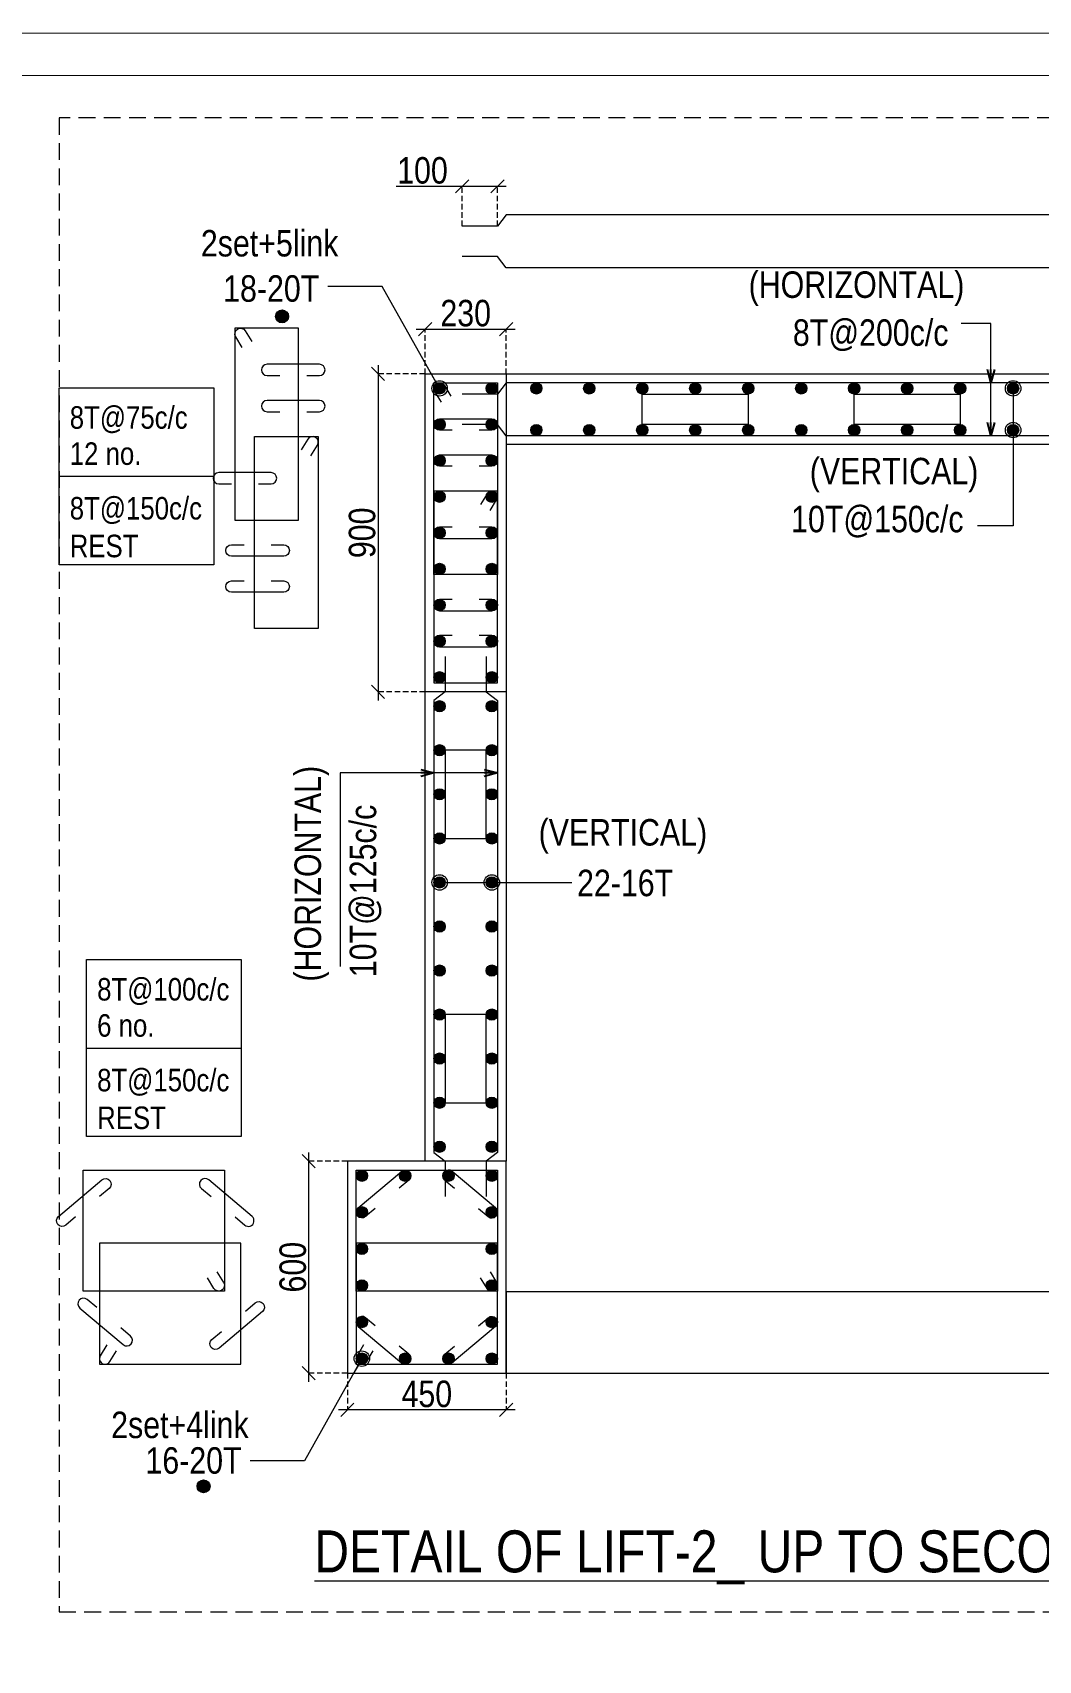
# Model space of a CAD drawing. Header units: millimetres. Extents: x 1112055 to 3390982, y -148532 to 766891.
# Drawn here: x 2622871 to 2634264, y 366004 to 384443 of the extents above; entities that cross this region are included whole.
import ezdxf

# ---------------------------------------------------------------- set-up
doc = ezdxf.new("R2010")
doc.units = ezdxf.units.MM
doc.header["$PDMODE"] = 35
doc.header["$PDSIZE"] = -25
doc.linetypes.add('DASHED2', pattern=[0.375, 0.25, -0.125])
doc.linetypes.add('Hidden', pattern=[9.525, 6.35, -3.175])
for name, color, linetype, lineweight in [('B COL. SIZE DIM', 220, 'Continuous', 25), ('B COLUMN', 1, 'Hidden', 9), ('B P.C.C', 251, 'Continuous', 0), ('B STEEL', 34, 'Continuous', 15), ('B STEEL TEXT', 7, 'Continuous', 15), ('B TITLE BLOCK', 250, 'Continuous', 0)]:
    doc.layers.add(name, color=color, linetype=linetype, lineweight=lineweight)
doc.styles.add('ARIAL', font='arial.ttf')
doc.styles.add('dim inside', font='romans.shx', dxfattribs={"width": 0.8, "height": 125})
doc.styles.add('SWINC', font='swissc.ttf')
doc.dimstyles.new('DIM 1', dxfattribs={"dimscale": 0, "dimtxt": 230, "dimasz": 150, "dimexe": 0.18, "dimexo": 0.0625, "dimgap": 0.5, "dimtad": 1, "dimdec": 0, "dimzin": 0, "dimdsep": 46, "dimtxsty": 'ARIAL', "dimblk": 'OBLIQUE', "dimcen": 6, "dimse1": 1, "dimse2": 1, "dimclrd": 256, "dimclrt": 256, "dimadec": 0, "dimazin": 2, "dimtfac": 0.75, "dimtdec": 0, "dimtix": 1, "dimtofl": 0, "dimtmove": 1, "dimatfit": 3, "dimldrblk": 'OPEN30', "dimfxl": 0.18, "dimfrac": 1, "dimtolj": 1, "dimtzin": 0, "dimlwd": -1, "dimarcsym": 0})
doc.dimstyles.new('dim inside', dxfattribs={"dimtxt": 125, "dimasz": 100, "dimexe": 0, "dimexo": 0, "dimgap": 10, "dimtad": 0, "dimdec": 0, "dimzin": 0, "dimdsep": 46, "dimtxsty": 'dim inside', "dimblk": 'SMALL', "dimcen": 0.09, "dimadec": 0, "dimazin": 0, "dimtfac": 1, "dimtdec": 0, "dimtofl": 0, "dimtmove": 0, "dimatfit": 3, "dimfxl": 1, "dimtolj": 1, "dimtzin": 0, "dimarcsym": 2})

# ---------------------------------------------------------------- blocks, each defined once
blk = doc.blocks.new('_Oblique')
at = {"color": 0, "linetype": 'ByBlock', "lineweight": -2}
blk.add_line((-0.5, -0.5), (0.5, 0.5), dxfattribs=at)
blk = doc.blocks.new('*D1513')
at = {"layer": 'B COL. SIZE DIM', "color": 250, "lineweight": 9, "ltscale": 250, "transparency": 16777216}
blk.add_line((2627217, 381084), (2628337, 381084), dxfattribs=at)
at = {"layer": 'B COL. SIZE DIM', "color": 250, "linetype": 'DASHED2', "lineweight": 9, "ltscale": 250, "transparency": 16777216}
for p, q in [((2627317, 380576), (2627317, 381084)), ((2628237, 380576), (2628237, 381084))]:
    blk.add_line(p, q, dxfattribs=at)
at = {"layer": 'Defpoints', "color": 0, "ltscale": 250, "transparency": 16777216}
for p in [(2628237, 381084), (2627317, 380576), (2628237, 380576)]:
    blk.add_point(p, dxfattribs=at)
at = {"layer": 'B COL. SIZE DIM', "color": 250, "lineweight": 9, "ltscale": 250, "transparency": 16777216, "xscale": 150, "yscale": 150, "zscale": 150, "rotation": 180}
blk.add_blockref('_Oblique', (2627317, 381084), dxfattribs=at)
at = {"layer": 'B COL. SIZE DIM', "color": 250, "lineweight": 9, "ltscale": 250, "transparency": 16777216, "xscale": 150, "yscale": 150, "zscale": 150}
blk.add_blockref('_Oblique', (2628237, 381084), dxfattribs=at)
at = {"layer": 'B COL. SIZE DIM', "color": 6, "ltscale": 250, "transparency": 16777216, "insert": (2627777, 381263), "char_height": 300, "attachment_point": 5, "style": 'SWINC'}
blk.add_mtext('\\A1;230', dxfattribs=at)
blk = doc.blocks.new('*D1521')
at = {"layer": 'B COL. SIZE DIM', "color": 250, "lineweight": 9, "ltscale": 250, "transparency": 16777216}
blk.add_line((2626784, 380676), (2626784, 376876), dxfattribs=at)
at = {"layer": 'B COL. SIZE DIM', "color": 250, "linetype": 'DASHED2', "lineweight": 9, "ltscale": 250, "transparency": 16777216}
for p, q in [((2627317, 380576), (2626784, 380576)), ((2627317, 376976), (2626784, 376976))]:
    blk.add_line(p, q, dxfattribs=at)
at = {"layer": 'Defpoints', "color": 0, "ltscale": 250, "transparency": 16777216}
for p in [(2627317, 380576), (2626784, 376976), (2627317, 376976)]:
    blk.add_point(p, dxfattribs=at)
at = {"layer": 'B COL. SIZE DIM', "color": 250, "lineweight": 9, "ltscale": 250, "transparency": 16777216, "xscale": 150, "yscale": 150, "zscale": 150}
for p, rotation in [((2626784, 380576), 90), ((2626784, 376976), 270)]:
    blk.add_blockref('_Oblique', p, dxfattribs=dict(at, rotation=rotation))
at = {"layer": 'B COL. SIZE DIM', "color": 6, "ltscale": 250, "transparency": 16777216, "insert": (2626605, 378776), "char_height": 300, "attachment_point": 5, "rotation": 90, "style": 'SWINC'}
blk.add_mtext('\\A1;900', dxfattribs=at)
blk = doc.blocks.new('*D1559')
at = {"layer": 'B COL. SIZE DIM', "color": 250, "linetype": 'DASHED2', "lineweight": 9, "ltscale": 250, "transparency": 16777216}
for p, q in [((2626437, 369258), (2626437, 368842)), ((2628237, 369258), (2628237, 368842))]:
    blk.add_line(p, q, dxfattribs=at)
at = {"layer": 'B COL. SIZE DIM', "color": 250, "lineweight": 9, "ltscale": 250, "transparency": 16777216}
blk.add_line((2628337, 368842), (2626337, 368842), dxfattribs=at)
at = {"layer": 'Defpoints', "color": 0, "ltscale": 250, "transparency": 16777216}
for p in [(2626437, 369258), (2628237, 369258), (2626437, 368842)]:
    blk.add_point(p, dxfattribs=at)
at = {"layer": 'B COL. SIZE DIM', "color": 250, "lineweight": 9, "ltscale": 250, "transparency": 16777216, "xscale": 150, "yscale": 150, "zscale": 150, "rotation": 180}
blk.add_blockref('_Oblique', (2626437, 368842), dxfattribs=at)
at = {"layer": 'B COL. SIZE DIM', "color": 250, "lineweight": 9, "ltscale": 250, "transparency": 16777216, "xscale": 150, "yscale": 150, "zscale": 150}
blk.add_blockref('_Oblique', (2628237, 368842), dxfattribs=at)
at = {"layer": 'B COL. SIZE DIM', "color": 6, "ltscale": 250, "transparency": 16777216, "insert": (2627337, 369021), "char_height": 300, "attachment_point": 5, "style": 'SWINC'}
blk.add_mtext('\\A1;450', dxfattribs=at)
blk = doc.blocks.new('*D1560')
at = {"layer": 'B COL. SIZE DIM', "color": 250, "lineweight": 9, "ltscale": 250, "transparency": 16777216}
blk.add_line((2625999, 369158), (2625999, 371758), dxfattribs=at)
at = {"layer": 'B COL. SIZE DIM', "color": 250, "linetype": 'DASHED2', "lineweight": 9, "ltscale": 250, "transparency": 16777216}
for p, q in [((2626437, 371658), (2625999, 371658)), ((2626437, 369258), (2625999, 369258))]:
    blk.add_line(p, q, dxfattribs=at)
at = {"layer": 'Defpoints', "color": 0, "lineweight": 30, "ltscale": 250, "transparency": 16777216}
for p in [(2625999, 371658), (2626437, 371658), (2626437, 369258)]:
    blk.add_point(p, dxfattribs=at)
at = {"layer": 'B COL. SIZE DIM', "color": 250, "lineweight": 9, "ltscale": 250, "transparency": 16777216, "xscale": 150, "yscale": 150, "zscale": 150}
for p, rotation in [((2625999, 371658), 90), ((2625999, 369258), 270)]:
    blk.add_blockref('_Oblique', p, dxfattribs=dict(at, rotation=rotation))
at = {"layer": 'B COL. SIZE DIM', "color": 6, "ltscale": 250, "transparency": 16777216, "insert": (2625820, 370458), "char_height": 300, "attachment_point": 5, "rotation": 90, "style": 'SWINC'}
blk.add_mtext('\\A1;600', dxfattribs=at)
blk = doc.blocks.new('_Open30')
at = {"color": 0, "linetype": 'ByBlock', "lineweight": -2}
for p, q in [((-1, 0.27), (0, 0)), ((0, 0), (-1, -0.27)), ((0, 0), (-1, 0))]:
    blk.add_line(p, q, dxfattribs=at)
blk = doc.blocks.new('*D1514')
at = {"layer": 'B COL. SIZE DIM', "color": 250, "lineweight": 9, "ltscale": 250, "transparency": 16777216}
for p, q in [((2627737, 382701), (2626990, 382701)), ((2628237, 382701), (2627737, 382701))]:
    blk.add_line(p, q, dxfattribs=at)
at = {"layer": 'B COL. SIZE DIM', "color": 250, "linetype": 'DASHED2', "lineweight": 9, "ltscale": 250, "transparency": 16777216}
for p, q in [((2627737, 382251), (2627737, 382701)), ((2628137, 382251), (2628137, 382701))]:
    blk.add_line(p, q, dxfattribs=at)
at = {"layer": 'Defpoints', "color": 0, "ltscale": 250, "transparency": 16777216}
for p in [(2627737, 382701), (2627737, 382251), (2628137, 382251)]:
    blk.add_point(p, dxfattribs=at)
at = {"layer": 'B COL. SIZE DIM', "color": 250, "lineweight": 9, "ltscale": 250, "transparency": 16777216, "xscale": 150, "yscale": 150, "zscale": 150, "rotation": 180}
blk.add_blockref('_Oblique', (2627737, 382701), dxfattribs=at)
at = {"layer": 'B COL. SIZE DIM', "color": 250, "lineweight": 9, "ltscale": 250, "transparency": 16777216, "xscale": 150, "yscale": 150, "zscale": 150}
blk.add_blockref('_Oblique', (2628137, 382701), dxfattribs=at)
at = {"layer": 'B COL. SIZE DIM', "color": 6, "ltscale": 250, "transparency": 16777216, "insert": (2627288, 382880), "char_height": 300, "attachment_point": 5, "style": 'SWINC'}
blk.add_mtext('\\A1;100', dxfattribs=at)

msp = doc.modelspace()

# ---------------------------------------------------------------- hatches: boundary and pattern name
at = {"layer": 'B STEEL', "lineweight": 13}
h = msp.add_hatch(color=256, dxfattribs=at)
h.dxf.hatch_style = 1
edge = h.paths.add_edge_path()
edge.add_arc((2625697.6, 381227.8), 73.3, 0, 360)
at = {"layer": 'B STEEL', "lineweight": 9, "ltscale": 0.5}
h = msp.add_hatch(color=34, dxfattribs=at)
edge = h.paths.add_edge_path()
edge.add_arc((2627481.4, 380412.2), 64, 360, 720, ccw=False)
h = msp.add_hatch(color=34, dxfattribs=at)
edge = h.paths.add_edge_path()
edge.add_arc((2628073.3, 380412.2), 64, -180, 180)
h = msp.add_hatch(color=34, dxfattribs=at)
edge = h.paths.add_edge_path()
edge.add_arc((2628577.4, 380412.2), 64, -180, 180)
h = msp.add_hatch(color=34, dxfattribs=at)
edge = h.paths.add_edge_path()
edge.add_arc((2629177.4, 380412.2), 64, -180, 180)
h = msp.add_hatch(color=34, dxfattribs=at)
edge = h.paths.add_edge_path()
edge.add_arc((2629777.4, 380412.2), 64, -180, 180)
h = msp.add_hatch(color=34, dxfattribs=at)
edge = h.paths.add_edge_path()
edge.add_arc((2630377.4, 380412.2), 64, -180, 180)
h = msp.add_hatch(color=34, dxfattribs=at)
edge = h.paths.add_edge_path()
edge.add_arc((2630977.4, 380412.2), 64, -180, 180)
h = msp.add_hatch(color=34, dxfattribs=at)
edge = h.paths.add_edge_path()
edge.add_arc((2631577.4, 380412.2), 64, -180, 180)
h = msp.add_hatch(color=34, dxfattribs=at)
edge = h.paths.add_edge_path()
edge.add_arc((2632177.4, 380412.2), 64, 0, 360, ccw=False)
h = msp.add_hatch(color=34, dxfattribs=at)
edge = h.paths.add_edge_path()
edge.add_arc((2632777.4, 380412.2), 64, -180, 180)
h = msp.add_hatch(color=34, dxfattribs=at)
edge = h.paths.add_edge_path()
edge.add_arc((2633377.4, 380412.2), 64, -180, 180)
h = msp.add_hatch(color=34, dxfattribs=at)
edge = h.paths.add_edge_path()
edge.add_arc((2633977.4, 380412.2), 64, 0, 360, ccw=False)
at = {"layer": 'B STEEL', "lineweight": 30}
h = msp.add_hatch(color=34, dxfattribs=at)
edge = h.paths.add_edge_path()
edge.add_arc((2627481.4, 380003.2), 64, -180, 180)
h = msp.add_hatch(color=34, dxfattribs=at)
edge = h.paths.add_edge_path()
edge.add_arc((2628073.3, 380003.2), 64, -180, 180)
at = {"layer": 'B STEEL', "lineweight": 9, "ltscale": 0.5}
h = msp.add_hatch(color=34, dxfattribs=at)
edge = h.paths.add_edge_path()
edge.add_arc((2628577.4, 379940.2), 64, -180, 180)
h = msp.add_hatch(color=34, dxfattribs=at)
edge = h.paths.add_edge_path()
edge.add_arc((2629177.4, 379940.2), 64, -180, 180)
h = msp.add_hatch(color=34, dxfattribs=at)
edge = h.paths.add_edge_path()
edge.add_arc((2629777.4, 379940.2), 64, -180, 180)
h = msp.add_hatch(color=34, dxfattribs=at)
edge = h.paths.add_edge_path()
edge.add_arc((2630377.4, 379940.2), 64, -180, 180)
h = msp.add_hatch(color=34, dxfattribs=at)
edge = h.paths.add_edge_path()
edge.add_arc((2630977.4, 379940.2), 64, -180, 180)
h = msp.add_hatch(color=34, dxfattribs=at)
edge = h.paths.add_edge_path()
edge.add_arc((2631577.4, 379940.2), 64, -180, 180)
h = msp.add_hatch(color=34, dxfattribs=at)
edge = h.paths.add_edge_path()
edge.add_arc((2632177.4, 379940.2), 64, 0, 360, ccw=False)
h = msp.add_hatch(color=34, dxfattribs=at)
edge = h.paths.add_edge_path()
edge.add_arc((2632777.4, 379940.2), 64, -180, 180)
h = msp.add_hatch(color=34, dxfattribs=at)
edge = h.paths.add_edge_path()
edge.add_arc((2633377.4, 379940.2), 64, -180, 180)
h = msp.add_hatch(color=34, dxfattribs=at)
edge = h.paths.add_edge_path()
edge.add_arc((2633977.4, 379940.2), 64, 0, 360, ccw=False)
at = {"layer": 'B STEEL', "lineweight": 30}
h = msp.add_hatch(color=34, dxfattribs=at)
edge = h.paths.add_edge_path()
edge.add_arc((2627481.4, 379594.2), 64, -180, 180)
h = msp.add_hatch(color=34, dxfattribs=at)
edge = h.paths.add_edge_path()
edge.add_arc((2628073.3, 379594.2), 64, -180, 180)
h = msp.add_hatch(color=34, dxfattribs=at)
edge = h.paths.add_edge_path()
edge.add_arc((2627481.4, 379185.2), 64, -180, 180)
h = msp.add_hatch(color=34, dxfattribs=at)
edge = h.paths.add_edge_path()
edge.add_arc((2628073.3, 379185.2), 64, -180, 180)
h = msp.add_hatch(color=34, dxfattribs=at)
edge = h.paths.add_edge_path()
edge.add_arc((2627481.4, 378776.2), 64, -180, 180)
h = msp.add_hatch(color=34, dxfattribs=at)
edge = h.paths.add_edge_path()
edge.add_arc((2628073.3, 378776.2), 64, -180, 180)
h = msp.add_hatch(color=34, dxfattribs=at)
edge = h.paths.add_edge_path()
edge.add_arc((2627481.4, 378367.2), 64, -180, 180)
h = msp.add_hatch(color=34, dxfattribs=at)
edge = h.paths.add_edge_path()
edge.add_arc((2628073.3, 378367.2), 64, -180, 180)
h = msp.add_hatch(color=34, dxfattribs=at)
edge = h.paths.add_edge_path()
edge.add_arc((2627481.4, 377958.2), 64, -180, 180)
h = msp.add_hatch(color=34, dxfattribs=at)
edge = h.paths.add_edge_path()
edge.add_arc((2628073.3, 377958.2), 64, -180, 180)
h = msp.add_hatch(color=34, dxfattribs=at)
edge = h.paths.add_edge_path()
edge.add_arc((2627481.4, 377549.2), 64, -180, 180)
h = msp.add_hatch(color=34, dxfattribs=at)
edge = h.paths.add_edge_path()
edge.add_arc((2628073.3, 377549.2), 64, -180, 180)
at = {"layer": 'B STEEL', "lineweight": 9, "ltscale": 0.5}
h = msp.add_hatch(color=34, dxfattribs=at)
edge = h.paths.add_edge_path()
edge.add_arc((2627481.4, 377140.2), 64, -360, 0)
h = msp.add_hatch(color=34, dxfattribs=at)
edge = h.paths.add_edge_path()
edge.add_arc((2628073.3, 377140.2), 64, 180, 540, ccw=False)
h = msp.add_hatch(color=34, dxfattribs=at)
edge = h.paths.add_edge_path()
edge.add_arc((2627481.4, 376812.2), 64, -360, 0)
h = msp.add_hatch(color=34, dxfattribs=at)
edge = h.paths.add_edge_path()
edge.add_arc((2628073.3, 376812.2), 64, 180, 540, ccw=False)
h = msp.add_hatch(color=34, dxfattribs=at)
edge = h.paths.add_edge_path()
edge.add_arc((2627481.4, 376313.2), 64, -360, 0)
h = msp.add_hatch(color=34, dxfattribs=at)
edge = h.paths.add_edge_path()
edge.add_arc((2628073.3, 376313.2), 64, 180, 540, ccw=False)
h = msp.add_hatch(color=34, dxfattribs=at)
edge = h.paths.add_edge_path()
edge.add_arc((2627481.4, 375814.2), 64, -360, 0)
h = msp.add_hatch(color=34, dxfattribs=at)
edge = h.paths.add_edge_path()
edge.add_arc((2628073.3, 375814.2), 64, 180, 540, ccw=False)
h = msp.add_hatch(color=34, dxfattribs=at)
edge = h.paths.add_edge_path()
edge.add_arc((2627481.4, 375315.2), 64, -360, 0)
h = msp.add_hatch(color=34, dxfattribs=at)
edge = h.paths.add_edge_path()
edge.add_arc((2628073.3, 375315.2), 64, 180, 540, ccw=False)
h = msp.add_hatch(color=34, dxfattribs=at)
edge = h.paths.add_edge_path()
edge.add_arc((2627481.4, 374816.2), 64, -360, 0)
h = msp.add_hatch(color=34, dxfattribs=at)
edge = h.paths.add_edge_path()
edge.add_arc((2628073.3, 374816.2), 64, 180, 540, ccw=False)
h = msp.add_hatch(color=34, dxfattribs=at)
edge = h.paths.add_edge_path()
edge.add_arc((2627481.4, 374317.2), 64, -360, 0)
h = msp.add_hatch(color=34, dxfattribs=at)
edge = h.paths.add_edge_path()
edge.add_arc((2628073.3, 374317.2), 64, 180, 540, ccw=False)
h = msp.add_hatch(color=34, dxfattribs=at)
edge = h.paths.add_edge_path()
edge.add_arc((2627481.4, 373818.2), 64, -360, 0)
h = msp.add_hatch(color=34, dxfattribs=at)
edge = h.paths.add_edge_path()
edge.add_arc((2628073.3, 373818.2), 64, 180, 540, ccw=False)
h = msp.add_hatch(color=34, dxfattribs=at)
edge = h.paths.add_edge_path()
edge.add_arc((2627481.4, 373319.2), 64, -360, 0)
h = msp.add_hatch(color=34, dxfattribs=at)
edge = h.paths.add_edge_path()
edge.add_arc((2628073.3, 373319.2), 64, 180, 540, ccw=False)
h = msp.add_hatch(color=34, dxfattribs=at)
edge = h.paths.add_edge_path()
edge.add_arc((2627481.4, 372820.2), 64, -360, 0)
h = msp.add_hatch(color=34, dxfattribs=at)
edge = h.paths.add_edge_path()
edge.add_arc((2628073.3, 372820.2), 64, 180, 540, ccw=False)
h = msp.add_hatch(color=34, dxfattribs=at)
edge = h.paths.add_edge_path()
edge.add_arc((2627481.4, 372321.2), 64, -360, 0)
h = msp.add_hatch(color=34, dxfattribs=at)
edge = h.paths.add_edge_path()
edge.add_arc((2628073.3, 372321.2), 64, 180, 540, ccw=False)
h = msp.add_hatch(color=34, dxfattribs=at)
edge = h.paths.add_edge_path()
edge.add_arc((2627481.4, 371822.2), 64, 0, 360, ccw=False)
h = msp.add_hatch(color=34, dxfattribs=at)
edge = h.paths.add_edge_path()
edge.add_arc((2628073.3, 371822.2), 64, -540, -180)
h = msp.add_hatch(color=34, dxfattribs=at)
edge = h.paths.add_edge_path()
edge.add_arc((2626601.4, 371494.1), 64, 0, 360, ccw=False)
h = msp.add_hatch(color=34, dxfattribs=at)
edge = h.paths.add_edge_path()
edge.add_arc((2627092, 371494.1), 64, 0, 360, ccw=False)
h = msp.add_hatch(color=34, dxfattribs=at)
edge = h.paths.add_edge_path()
edge.add_arc((2627582.7, 371494.1), 64, 0, 360, ccw=False)
h = msp.add_hatch(color=34, dxfattribs=at)
edge = h.paths.add_edge_path()
edge.add_arc((2628073.3, 371494.1), 64, -540, -180)
h = msp.add_hatch(color=34, dxfattribs=at)
edge = h.paths.add_edge_path()
edge.add_arc((2626601.4, 371079.8), 64, 0, 360, ccw=False)
h = msp.add_hatch(color=34, dxfattribs=at)
edge = h.paths.add_edge_path()
edge.add_arc((2628073.3, 371079.8), 64, -540, -180)
h = msp.add_hatch(color=34, dxfattribs=at)
edge = h.paths.add_edge_path()
edge.add_arc((2626601.4, 370665.4), 64, 0, 360, ccw=False)
h = msp.add_hatch(color=34, dxfattribs=at)
edge = h.paths.add_edge_path()
edge.add_arc((2628073.3, 370665.4), 64, -540, -180)
h = msp.add_hatch(color=34, dxfattribs=at)
edge = h.paths.add_edge_path()
edge.add_arc((2626601.4, 370251), 64, 0, 360, ccw=False)
h = msp.add_hatch(color=34, dxfattribs=at)
edge = h.paths.add_edge_path()
edge.add_arc((2628073.3, 370251), 64, -540, -180)
h = msp.add_hatch(color=34, dxfattribs=at)
edge = h.paths.add_edge_path()
edge.add_arc((2626601.4, 369836.6), 64, 0, 360, ccw=False)
h = msp.add_hatch(color=34, dxfattribs=at)
edge = h.paths.add_edge_path()
edge.add_arc((2628073.3, 369836.6), 64, -540, -180)
h = msp.add_hatch(color=34, dxfattribs=at)
edge = h.paths.add_edge_path()
edge.add_arc((2626601.4, 369422.2), 64, -360, 0)
h = msp.add_hatch(color=34, dxfattribs=at)
edge = h.paths.add_edge_path()
edge.add_arc((2627092, 369422.2), 64, -360, 0)
h = msp.add_hatch(color=34, dxfattribs=at)
edge = h.paths.add_edge_path()
edge.add_arc((2627582.7, 369422.2), 64, -360, 0)
h = msp.add_hatch(color=34, dxfattribs=at)
edge = h.paths.add_edge_path()
edge.add_arc((2628073.3, 369422.2), 64, 180, 540, ccw=False)
at = {"layer": 'B STEEL', "lineweight": 13}
h = msp.add_hatch(color=256, dxfattribs=at)
h.dxf.hatch_style = 1
edge = h.paths.add_edge_path()
edge.add_arc((2624808, 367975.8), 73.3, 0, 360)

# ---------------------------------------------------------------- linework, layer by layer
at = {"layer": 'B COLUMN', "color": 1, "linetype": 'ByBlock', "lineweight": 20}
for points in [[(2628237.4, 371658.2), (2627317.4, 371658.2), (2627317.4, 380576.2), (2637957.4, 380576.2), (2637957.4, 369258.2), (2637037.4, 369258.2), (2637037.4, 379776.2), (2628237.4, 379776.2)], [(2628237.4, 376976.2), (2627317.4, 376976.2), (2627317.4, 380576.2), (2628237.4, 380576.2)], [(2628237.4, 371658.2), (2626437.4, 371658.2), (2626437.4, 369258.2), (2628237.4, 369258.2)], [(2637037.4, 370178.2), (2628237.4, 370178.2), (2628237.4, 369258.2), (2637037.4, 369258.2)]]:
    msp.add_lwpolyline(points, close=True, dxfattribs=at)
at = {"layer": 'B P.C.C', "color": 250, "lineweight": 0, "ltscale": 30}
for p, q in [((2623171.1, 379416.8), (2624924.2, 379416.8)), ((2623481.4, 372939.7), (2625234.5, 372939.7))]:
    msp.add_line(p, q, dxfattribs=at)
at = {"layer": 'B P.C.C', "color": 250, "linetype": 'Hidden', "lineweight": 0, "ltscale": 30}
msp.add_lwpolyline([(2642442.9, 383476.3), (2623171.1, 383476.3), (2623171.1, 366554.4), (2642442.9, 366554.4)], close=True, dxfattribs=at)
at = {"layer": 'B P.C.C', "color": 250, "lineweight": 0, "ltscale": 30}
for points in [[(2623171.1, 380419.4), (2624924.2, 380419.4), (2624924.2, 378414.2), (2623171.1, 378414.2)], [(2623481.4, 373942.3), (2625234.5, 373942.3), (2625234.5, 371937.1), (2623481.4, 371937.1)]]:
    msp.add_lwpolyline(points, close=True, dxfattribs=at)
at = {"layer": 'B STEEL', "lineweight": 13}
for points in [[(2637537.4, 382250.9), (2637137.4, 382250.9), (2637037.4, 382379), (2628237.4, 382379), (2628137.4, 382250.9), (2627737.4, 382250.9)], [(2637537.4, 381907), (2637137.4, 381907), (2637037.4, 381779), (2628237.4, 381779), (2628137.4, 381907), (2627737.4, 381907)], [(2637537.4, 380348.1), (2637137.4, 380348.1), (2637037.4, 380476.2), (2628237.4, 380476.2), (2628137.4, 380348.1), (2627737.4, 380348.1)], [(2637537.4, 380004.2), (2637137.4, 380004.2), (2637037.4, 379876.2), (2628237.4, 379876.2), (2628137.4, 380004.2), (2627737.4, 380004.2)], [(2627545.4, 377376.2), (2627545.4, 376976.2), (2627417.4, 376876.2), (2627417.4, 371758.2), (2627545.4, 371658.2), (2627545.4, 371258.2)], [(2628009.3, 377376.2), (2628009.3, 376976.2), (2628137.4, 376876.2), (2628137.4, 371758.2), (2628009.3, 371658.2), (2628009.3, 371258.2)]]:
    msp.add_lwpolyline(points, dxfattribs=at)
for points in [[(2625162.7, 378921.2), (2625882.7, 378921.2), (2625882.7, 381094.3), (2625162.7, 381094.3)], [(2628137.4, 378303.2), (2627417.4, 378303.2), (2627417.4, 380476.2), (2628137.4, 380476.2)], [(2625386.6, 379867.3), (2626106.6, 379867.3), (2626106.6, 377694.3), (2625386.6, 377694.3)], [(2628137.4, 379249.2), (2627417.4, 379249.2), (2627417.4, 377076.2), (2628137.4, 377076.2)]]:
    msp.add_lwpolyline(points, close=True, dxfattribs=at)
at = {"layer": 'B STEEL', "color": 34, "lineweight": 9, "ltscale": 0.5}
for points in [[(2625246.9, 380875.2), (2625172.2, 380996.7, -1), (2625281.2, 381063.8), (2625356, 380942.3)], [(2625977.2, 380557.2), (2626119.8, 380557.2, 1), (2626119.8, 380685.3), (2625527.9, 380685.3, 1), (2625527.9, 380557.2), (2625670.5, 380557.2)], [(2627501.6, 380257.1), (2627426.9, 380378.6, -1), (2627535.9, 380445.7), (2627610.7, 380324.2)], [(2625977.2, 380148.2), (2626119.8, 380148.2, 1), (2626119.8, 380276.3), (2625527.9, 380276.3, 1), (2625527.9, 380148.2), (2625670.5, 380148.2)], [(2627624, 379939.1), (2627481.4, 379939.1, -1), (2627481.4, 380067.2), (2628073.3, 380067.2, -1), (2628073.3, 379939.1), (2627930.7, 379939.1)], [(2626022.4, 379648.2), (2626097.1, 379769.7, 1), (2625988.1, 379836.8), (2625913.3, 379715.3)], [(2627624, 379530.1), (2627481.4, 379530.1, -1), (2627481.4, 379658.2), (2628073.3, 379658.2, -1), (2628073.3, 379530.1), (2627930.7, 379530.1)], [(2625430.4, 379330.2), (2625573.1, 379330.2, 1), (2625573.1, 379458.3), (2624981.1, 379458.3, 1), (2624981.1, 379330.2), (2625123.8, 379330.2)], [(2628053.1, 379030.1), (2628127.9, 379151.6, 1), (2628018.8, 379218.7), (2627944.1, 379097.2)], [(2627624, 378840.2), (2627481.4, 378840.2, 1), (2627481.4, 378712.2), (2628073.3, 378712.2, 1), (2628073.3, 378840.2), (2627930.7, 378840.2)], [(2625573.9, 378640.3), (2625716.6, 378640.3, -1), (2625716.6, 378512.2), (2625124.6, 378512.2, -1), (2625124.6, 378640.3), (2625267.3, 378640.3)], [(2625573.9, 378231.3), (2625716.6, 378231.3, -1), (2625716.6, 378103.3), (2625124.6, 378103.3, -1), (2625124.6, 378231.3), (2625267.3, 378231.3)], [(2627624, 378022.2), (2627481.4, 378022.2, 1), (2627481.4, 377894.2), (2628073.3, 377894.2, 1), (2628073.3, 378022.2), (2627930.7, 378022.2)], [(2627624, 377613.2), (2627481.4, 377613.2, 1), (2627481.4, 377485.2), (2628073.3, 377485.2, 1), (2628073.3, 377613.2), (2627930.7, 377613.2)], [(2626751.7, 371122.9), (2626642.7, 371030.8, -1), (2626560.1, 371128.7), (2627050.7, 371543.1, -1), (2627133.3, 371445.2), (2627024.4, 371353.2)], [(2627923.1, 371122.9), (2628032, 371030.8, 1), (2628114.7, 371128.7), (2627624, 371543.1, 1), (2627541.4, 371445.2), (2627650.4, 371353.2)], [(2623357.6, 371027.2), (2623248.6, 370935.2, -1), (2623166, 371033), (2623656.6, 371447.4, -1), (2623739.3, 371349.5), (2623630.3, 371257.5)], [(2625165.4, 371027.2), (2625274.4, 370935.2, 1), (2625357, 371033), (2624866.3, 371447.4, 1), (2624783.7, 371349.5), (2624892.7, 371257.5)], [(2624960.1, 370406), (2625034.9, 370284.5, -1), (2624925.8, 370217.4), (2624851.1, 370338.9)], [(2628053.1, 370406), (2628127.9, 370284.5, -1), (2628018.8, 370217.4), (2627944.1, 370338.9)], [(2623598.1, 370000.6), (2623489.1, 370092.7, 1), (2623406.5, 369994.9), (2623897.2, 369580.5, 1), (2623979.8, 369678.3), (2623870.8, 369770.3)], [(2625282.9, 369961.3), (2625391.9, 370053.3, -1), (2625474.5, 369955.5), (2624983.8, 369541.1, -1), (2624901.2, 369638.9), (2625010.2, 369731)], [(2626751.7, 369793.4), (2626642.7, 369885.5, 1), (2626560.1, 369787.7), (2627050.7, 369373.3, 1), (2627133.3, 369471.1), (2627024.4, 369563.1)], [(2627923.1, 369793.4), (2628032, 369885.5, -1), (2628114.7, 369787.7), (2627624, 369373.3, -1), (2627541.4, 369471.1), (2627650.4, 369563.1)], [(2623713.4, 369577.2), (2623638.6, 369455.7, 1), (2623747.7, 369388.6), (2623822.5, 369510.1)], [(2626621.6, 369577.2), (2626546.9, 369455.7, 1), (2626655.9, 369388.6), (2626730.7, 369510.1)]]:
    msp.add_lwpolyline(points, format="xyb", dxfattribs=at)
at = {"layer": 'B STEEL', "color": 3, "lineweight": 13}
for points in [[(2629777.4, 380004.2), (2629777.4, 380348.1), (2630977.4, 380348.1), (2630977.4, 380004.2)], [(2632177.4, 380004.2), (2632177.4, 380348.1), (2633377.4, 380348.1), (2633377.4, 380004.2)], [(2627545.4, 375315.2), (2628009.3, 375315.2), (2628009.3, 376313.2), (2627545.4, 376313.2)], [(2627545.4, 372321.2), (2628009.3, 372321.2), (2628009.3, 373319.2), (2627545.4, 373319.2)]]:
    msp.add_lwpolyline(points, close=True, dxfattribs=at)
at = {"layer": 'B STEEL', "color": 34, "lineweight": 9, "ltscale": 0.5}
for points in [[(2625044.4, 370187), (2623444.4, 370187), (2623444.4, 371558.2), (2625044.4, 371558.2)], [(2628137.4, 370187), (2626537.4, 370187), (2626537.4, 371558.2), (2628137.4, 371558.2)], [(2625229.1, 370729.4), (2623629.1, 370729.4), (2623629.1, 369358.2), (2625229.1, 369358.2)], [(2628137.4, 370729.4), (2626537.4, 370729.4), (2626537.4, 369358.2), (2628137.4, 369358.2)]]:
    msp.add_lwpolyline(points, close=True, dxfattribs=at)
at = {"layer": 'B STEEL', "lineweight": 13}
for centre in [(2625697.6, 381227.8), (2624808, 367975.8)]:
    msp.add_circle(centre, 73.3, dxfattribs=at)
at = {"layer": 'B STEEL', "color": 34, "lineweight": 9, "ltscale": 0.5}
for centre in [(2627481.4, 380412.2), (2628073.3, 380412.2), (2628577.4, 380412.2), (2629177.4, 380412.2), (2629777.4, 380412.2), (2630377.4, 380412.2), (2630977.4, 380412.2), (2631577.4, 380412.2), (2632177.4, 380412.2), (2632777.4, 380412.2), (2633377.4, 380412.2), (2633977.4, 380412.2), (2627481.4, 380003.2), (2628073.3, 380003.2), (2628577.4, 379940.2), (2629177.4, 379940.2), (2629777.4, 379940.2), (2630377.4, 379940.2), (2630977.4, 379940.2), (2631577.4, 379940.2), (2632177.4, 379940.2), (2632777.4, 379940.2), (2633377.4, 379940.2), (2633977.4, 379940.2), (2627481.4, 379594.2), (2628073.3, 379594.2), (2627481.4, 379185.2), (2628073.3, 379185.2), (2627481.4, 378776.2), (2628073.3, 378776.2), (2627481.4, 378367.2), (2628073.3, 378367.2), (2627481.4, 377958.2), (2628073.3, 377958.2), (2627481.4, 377549.2), (2628073.3, 377549.2), (2627481.4, 377140.2), (2628073.3, 377140.2), (2627481.4, 376812.2), (2628073.3, 376812.2), (2627481.4, 376313.2), (2628073.3, 376313.2), (2627481.4, 375814.2), (2628073.3, 375814.2), (2627481.4, 375315.2), (2628073.3, 375315.2), (2627481.4, 374816.2), (2628073.3, 374816.2), (2627481.4, 374317.2), (2628073.3, 374317.2), (2627481.4, 373818.2), (2628073.3, 373818.2), (2627481.4, 373319.2), (2628073.3, 373319.2), (2627481.4, 372820.2), (2628073.3, 372820.2), (2627481.4, 372321.2), (2628073.3, 372321.2), (2627481.4, 371822.2), (2628073.3, 371822.2), (2626601.4, 371494.1), (2627092, 371494.1), (2627582.7, 371494.1), (2628073.3, 371494.1), (2626601.4, 371079.8), (2628073.3, 371079.8), (2626601.4, 370665.4), (2628073.3, 370665.4), (2626601.4, 370251), (2628073.3, 370251), (2626601.4, 369836.6), (2628073.3, 369836.6), (2626601.4, 369422.2), (2627092, 369422.2), (2627582.7, 369422.2), (2628073.3, 369422.2)]:
    msp.add_circle(centre, 64, dxfattribs=at)
at = {"layer": 'B TITLE BLOCK', "color": 1, "const_width": 10.8}
msp.add_lwpolyline([(2673348.4, 384437.6), (2673348.4, 330361.1), (2602366.5, 330361.1), (2602366.5, 384437.6)], close=True, dxfattribs=at)
at = {"layer": 'B TITLE BLOCK', "color": 250, "lineweight": 0, "const_width": 10.8}
msp.add_lwpolyline([(2672867.7, 383956.9), (2672867.7, 330841.8), (2602847.1, 330841.8), (2602847.1, 383956.9)], close=True, dxfattribs=at)

# ---------------------------------------------------------------- texts
at = {"layer": 'B STEEL TEXT', "lineweight": 5, "style": 'SWINC'}
for s, height, p in [('2set+5link', 300, (2624777.8, 381906.6)), ('18-20T', 300, (2625030.2, 381393.8)), ('(HORIZONTAL)', 300, (2630982.2, 381437.7)), ('8T@200c/c', 300, (2631482.9, 380894.6)), ('8T@75c/c', 255, (2623292.5, 379955.4)), ('12 no.', 255, (2623292.5, 379545.9)), ('(VERTICAL)', 300, (2631674.4, 379325.5)), ('8T@150c/c', 255, (2623292.5, 378927)), ('10T@150c/c', 300, (2631462.7, 378782.3)), ('REST', 255, (2623292.5, 378499.9)), ('(VERTICAL)', 300, (2628603.4, 375233.9)), ('22-16T', 300, (2629038.5, 374660.2)), ('8T@100c/c', 255, (2623602.8, 373478.3)), ('6 no.', 255, (2623602.8, 373068.8)), ('8T@150c/c', 255, (2623602.8, 372449.9)), ('REST', 255, (2623602.8, 372022.9)), ('2set+4link', 300, (2623761.7, 368522.1)), ('16-20T', 300, (2624150.2, 368118.7))]:
    msp.add_text(s, height=height, dxfattribs=at).set_placement(p)
for s, p in [('(HORIZONTAL)', (2626138.3, 373693.5)), ('10T@125c/c', (2626763.5, 373742.7))]:
    msp.add_text(s, height=300, rotation=90, dxfattribs=at).set_placement(p)
at = {"layer": 'B TITLE BLOCK', "color": 0, "style": 'SWINC'}
msp.add_text('%%UDETAIL OF LIFT-2_ UP TO SECOND FLOOR SLAB LVL.', height=475.05, dxfattribs=at).set_placement((2626063.1, 367001.4))

# ---------------------------------------------------------------- dimensions: what is measured, and where the dimension line sits
at = {"layer": 'B COL. SIZE DIM', "color": 250, "ltscale": 250}
for base, p1, p2, picture, middle in [((2627737.4, 382701.4), (2628137.4, 382250.9), (2627737.4, 382250.9), '*D1514', (2627288.5, 382880.3)), ((2628237.4, 381083.5), (2627317.4, 380576.2), (2628237.4, 380576.2), '*D1513', (2627777.4, 381262.7))]:
    dim = msp.add_linear_dim(base=base, p1=p1, p2=p2, dimstyle='dim inside', override={"dimtxt": 300, "dimasz": 150, "dimgap": 25, "dimtad": 3, "dimlfac": 0.25, "dimtxsty": 'SWINC', "dimblk1": 'Oblique', "dimblk2": 'Oblique', "dimsah": 1, "dimdle": 100, "dimclrd": 250, "dimclre": 250, "dimclrt": 6, "dimfxl": 1000, "dimlwd": 9, "dimlwe": 9}, dxfattribs=at)
    dim.commit()
    dim.dimension.update_dxf_attribs({"geometry": picture, "text_midpoint": middle})
for base, p1, p2, angle, picture, middle in [((2626784, 376976.2), (2627317.4, 380576.2), (2627317.4, 376976.2), 90, '*D1521', (2626605, 378776.2)), ((2625998.5, 371658.2), (2626437.4, 369258.2), (2626437.4, 371658.2), 270, '*D1560', (2625819.5, 370458.2)), ((2626437.4, 368842.4), (2628237.4, 369258.2), (2626437.4, 369258.2), 180, '*D1559', (2627337.4, 369021.2))]:
    dim = msp.add_linear_dim(base=base, p1=p1, p2=p2, angle=angle, dimstyle='dim inside', override={"dimtxt": 300, "dimasz": 150, "dimgap": 25, "dimtad": 3, "dimlfac": 0.25, "dimtxsty": 'SWINC', "dimblk1": 'Oblique', "dimblk2": 'Oblique', "dimsah": 1, "dimdle": 100, "dimclrd": 250, "dimclre": 250, "dimclrt": 6, "dimfxl": 1000, "dimlwd": 9, "dimlwe": 9}, dxfattribs=at)
    dim.commit()
    dim.dimension.update_dxf_attribs({"geometry": picture, "text_midpoint": middle})

# ---------------------------------------------------------------- leaders
at = {"layer": 'B STEEL TEXT', "lineweight": 9}
for points in [[(2627481.4, 380412.2), (2626830.7, 381568.3), (2626217.6, 381568.3)], [(2633977.4, 380412.2), (2633977.4, 378853.8), (2633573.4, 378853.8)], [(2633977.4, 379940.2), (2633977.4, 378853.8), (2633573.4, 378853.8)], [(2627481.4, 374816.2), (2628977.9, 374816.2)], [(2628073.3, 374816.2), (2628977.9, 374816.2)], [(2626601.4, 369422.2), (2625950.7, 368266), (2625337.6, 368266)]]:
    msp.add_leader(points, dimstyle='DIM 1', override={"dimscale": 1, "dimasz": 175, "dimtad": 0, "dimtxsty": 'SWINC', "dimldrblk": 'DotBlank', "dimfxlon": 1, "dimarcsym": 2}, dxfattribs=at)
at = {"layer": 'B STEEL TEXT', "lineweight": 5}
for points in [[(2633726.4, 379876.2), (2633726.4, 381148.6), (2633390.6, 381148.6)], [(2633726.4, 380476.2), (2633726.4, 381148.6), (2633390.6, 381148.6)], [(2627417.4, 376056.4), (2626354.9, 376056.4), (2626354.9, 373862.2)], [(2628137.4, 376056.4), (2626354.9, 376056.4), (2626354.9, 373862.2)]]:
    msp.add_leader(points, dimstyle='DIM 1', override={"dimscale": 1, "dimtad": 0, "dimtxsty": 'SWINC', "dimfxlon": 1, "dimlwd": 5, "dimarcsym": 2}, dxfattribs=at)

doc.saveas('drawing.dxf')
